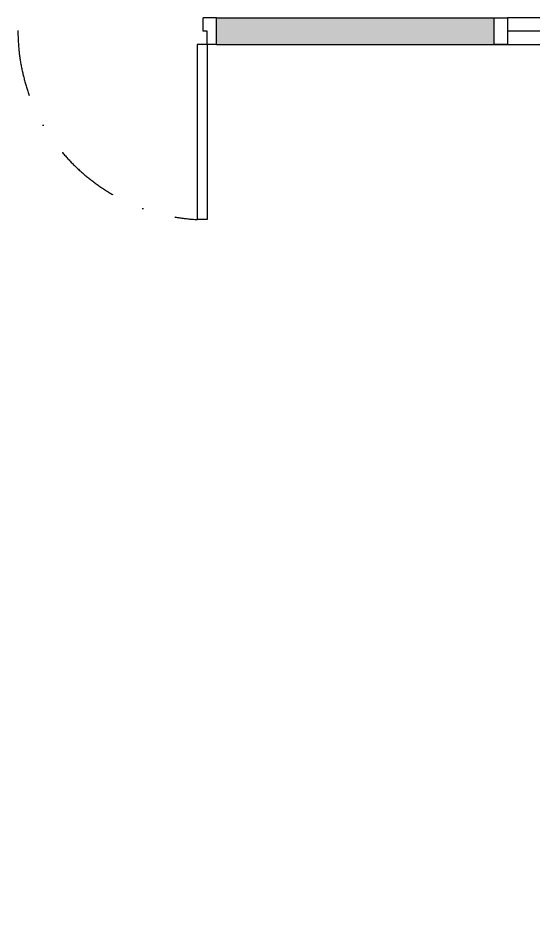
# Model space of a CAD drawing. Header units: millimetres. Extents: x 982 to 80582, y 687 to 58800.
# Drawn here: x 35467 to 37414, y 35550 to 38933 of the extents above; entities that cross this region are included whole.
import ezdxf

# ---------------------------------------------------------------- set-up
doc = ezdxf.new("R2010")
doc.units = ezdxf.units.MM
doc.linetypes.add('DASHDOT', pattern=[1, 0.5, -0.25, 0, -0.25])
for name, color, linetype in [('A-DOOR', 9, 'Continuous'), ('A-HATCH', 8, 'Continuous'), ('A-PARTITION', 4, 'Continuous'), ('A-WIN', 9, 'Continuous')]:
    doc.layers.add(name, color=color, linetype=linetype)

msp = doc.modelspace()

# ---------------------------------------------------------------- hatches: boundary and pattern name
at = {"layer": 'A-HATCH'}
h = msp.add_hatch(dxfattribs=at)
h.set_pattern_fill('DOTS', color=8, scale=800)
h.set_pattern_definition([(0, (3598.94, -194877.037), (25, 50), [0, -50])])
h.paths.add_polyline_path([(34717.1, 38933.1), (33217.1, 38933.1), (33217.1, 34433.1), (33317.1, 34433.1), (33317.1, 38833.1), (34717.1, 38833.1)])
h.paths.add_polyline_path([(37267.1, 38933.1), (36367.1, 38933.1), (36367.1, 38833.1), (37267.1, 38833.1)])
h.paths.add_polyline_path([(36367.1, 38933.1), (36217.1, 38933.1), (36217.1, 38833.1), (36367.1, 38833.1)])
h.paths.add_polyline_path([(41317.1, 38933.1), (40267.1, 38933.1), (40267.1, 38833.1), (41317.1, 38833.1)])
h.paths.add_polyline_path([(43792.1, 38933.1), (42367.1, 38933.1), (42367.1, 38833.1), (43792.1, 38833.1)])
h.paths.add_polyline_path([(42367.1, 38933.1), (42217.1, 38933.1), (42217.1, 38833.1), (42367.1, 38833.1)])

# ---------------------------------------------------------------- linework, layer by layer
at = {"layer": 'A-DOOR', "color": 8, "linetype": 'Continuous'}
for p, q in [((36217.1, 38933.1), (36167.1, 38933.1)), ((36167.1, 38883.1), (36167.1, 38933.1)), ((36217.1, 38833.1), (36217.1, 38933.1)), ((36182.1, 38883.1), (36167.1, 38883.1)), ((36182.1, 38833.1), (36182.1, 38883.1)), ((36217.1, 38833.1), (36182.1, 38833.1))]:
    msp.add_line(p, q, dxfattribs=at)
at = {"layer": 'A-DOOR', "color": 8}
for p, q in [((36144.1, 38833.1), (36144.1, 38171.1)), ((36182.1, 38833.1), (36144.1, 38833.1)), ((36182.1, 38833.1), (36182.1, 38171.1)), ((36182.1, 38171.1), (36144.1, 38171.1))]:
    msp.add_line(p, q, dxfattribs=at)
at = {"layer": 'A-DOOR', "color": 8, "linetype": 'DASHDOT', "ltscale": 500}
msp.add_arc((36182.1, 38885.1), 715, 180, 266.9535, dxfattribs=at)
at = {"layer": 'A-PARTITION', "color": 8}
for p, q in [((36217.1, 38933.1), (37317.1, 38933.1)), ((36217.1, 38833.1), (37317.1, 38833.1))]:
    msp.add_line(p, q, dxfattribs=at)
at = {"layer": 'A-WIN', "color": 8, "ltscale": 790000000.0}
for p, q in [((38717.1, 38933.1), (37317.1, 38933.1)), ((37317.1, 38833.1), (38717.1, 38833.1))]:
    msp.add_line(p, q, dxfattribs=at)
at = {"layer": 'A-WIN', "color": 8}
msp.add_line((38717.1, 38883.1), (37317.1, 38883.1), dxfattribs=at)
msp.add_lwpolyline([(37267.1, 38933.1), (37317.1, 38933.1), (37317.1, 38833.1), (37267.1, 38833.1)], close=True, dxfattribs=at)

doc.saveas('drawing.dxf')
